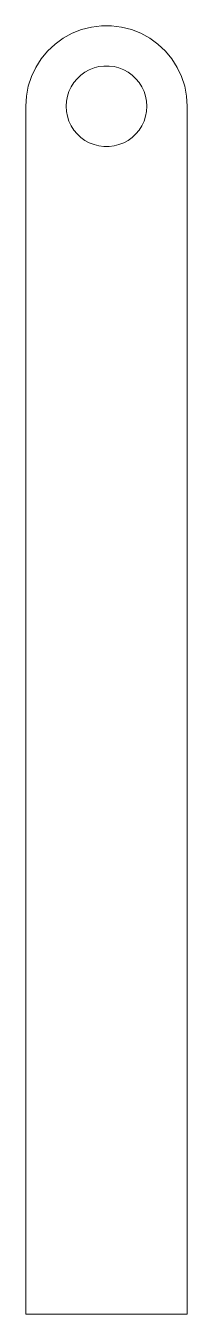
# Model space of a CAD drawing. Header units: millimetres. Extents: x -6.2 to 6.2, y -49.1 to 49.1.
import ezdxf

# ---------------------------------------------------------------- set-up
doc = ezdxf.new("R2010")
doc.units = ezdxf.units.MM
doc.layers.get('0').update_dxf_attribs({"linetype": 'CONTINUOUS', "lineweight": 0})

msp = doc.modelspace()

# ---------------------------------------------------------------- linework, layer by layer
for p, q in [((-3.92, 47.701), (-3.295, 48.155)), ((-3.295, 48.155), (-2.619, 48.527)), ((-2.619, 48.527), (-1.9, 48.811)), ((-1.9, 48.811), (-1.152, 49.004)), ((-1.152, 49.004), (-0.386, 49.1)), ((-0.386, 49.1), (0.386, 49.1)), ((0.386, 49.1), (1.152, 49.004)), ((1.152, 49.004), (1.9, 48.811)), ((1.9, 48.811), (2.619, 48.527)), ((2.619, 48.527), (3.295, 48.155)), ((3.295, 48.155), (3.92, 47.701)), ((-4.975, 46.577), (-4.483, 47.172)), ((-4.483, 47.172), (-3.92, 47.701)), ((3.92, 47.701), (4.483, 47.172)), ((4.483, 47.172), (4.975, 46.577)), ((-5.389, 45.925), (-4.975, 46.577)), ((4.975, 46.577), (5.389, 45.925)), ((-5.957, 44.492), (-5.718, 45.226)), ((-5.718, 45.226), (-5.389, 45.925)), ((-2.242, 45.067), (-1.96, 45.332)), ((-1.96, 45.332), (-1.648, 45.559)), ((-1.648, 45.559), (-1.309, 45.745)), ((-1.309, 45.745), (-0.95, 45.887)), ((-0.95, 45.887), (-0.576, 45.983)), ((-0.576, 45.983), (-0.193, 46.031)), ((-0.193, 46.031), (0.193, 46.031)), ((0.193, 46.031), (0.576, 45.983)), ((0.576, 45.983), (0.95, 45.887)), ((0.95, 45.887), (1.309, 45.745)), ((1.309, 45.745), (1.648, 45.559)), ((1.648, 45.559), (1.96, 45.332)), ((1.96, 45.332), (2.242, 45.067)), ((5.389, 45.925), (5.718, 45.226)), ((5.718, 45.226), (5.957, 44.492)), ((-6.102, 43.733), (-5.957, 44.492)), ((-2.859, 44.094), (-2.695, 44.444)), ((-2.695, 44.444), (-2.488, 44.77)), ((-2.488, 44.77), (-2.242, 45.067)), ((2.242, 45.067), (2.488, 44.77)), ((2.488, 44.77), (2.695, 44.444)), ((2.695, 44.444), (2.859, 44.094)), ((5.957, 44.492), (6.102, 43.733)), ((-6.15, 42.963), (-6.102, 43.733)), ((-3.075, 42.963), (-3.051, 43.348)), ((-3.051, 43.348), (-2.978, 43.727)), ((-2.978, 43.727), (-2.859, 44.094)), ((2.859, 44.094), (2.978, 43.727)), ((2.978, 43.727), (3.051, 43.348)), ((3.051, 43.348), (3.075, 42.963)), ((6.102, 43.733), (6.15, 42.963)), ((-6.15, -49.112), (-6.15, 42.963)), ((-3.051, 42.577), (-3.075, 42.963)), ((-2.978, 42.198), (-3.051, 42.577)), ((3.051, 42.577), (2.978, 42.198)), ((3.075, 42.963), (3.051, 42.577)), ((6.15, 42.963), (6.15, -49.112)), ((-2.859, 41.831), (-2.978, 42.198)), ((-2.695, 41.481), (-2.859, 41.831)), ((-2.488, 41.155), (-2.695, 41.481)), ((2.695, 41.481), (2.488, 41.155)), ((2.859, 41.831), (2.695, 41.481)), ((2.978, 42.198), (2.859, 41.831)), ((-2.242, 40.858), (-2.488, 41.155)), ((-1.96, 40.593), (-2.242, 40.858)), ((-1.648, 40.366), (-1.96, 40.593)), ((-1.309, 40.18), (-1.648, 40.366)), ((1.648, 40.366), (1.309, 40.18)), ((1.96, 40.593), (1.648, 40.366)), ((2.242, 40.858), (1.96, 40.593)), ((2.488, 41.155), (2.242, 40.858)), ((-0.95, 40.038), (-1.309, 40.18)), ((-0.576, 39.942), (-0.95, 40.038)), ((-0.193, 39.894), (-0.576, 39.942)), ((0.193, 39.894), (-0.193, 39.894)), ((0.576, 39.942), (0.193, 39.894)), ((0.95, 40.038), (0.576, 39.942)), ((1.309, 40.18), (0.95, 40.038)), ((6.15, -49.112), (-6.15, -49.112))]:
    msp.add_line(p, q)

doc.saveas('drawing.dxf')
